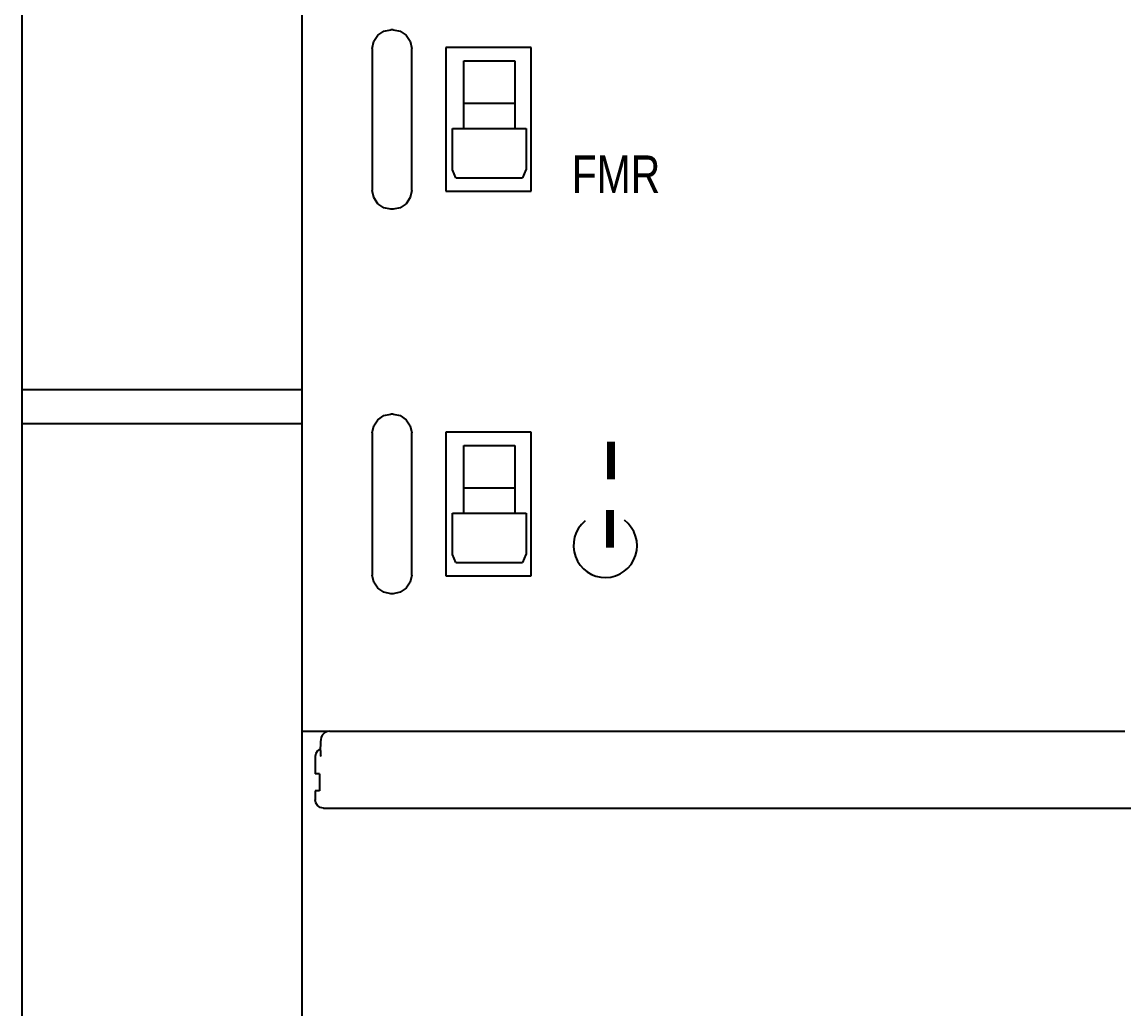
# Model space of a CAD drawing. Extents: x 430 to 1632, y -19 to 271.
# Drawn here: x 504.98 to 541.55, y 167.78 to 200.49 of the extents above; entities that cross this region are included whole.
import ezdxf
from ezdxf.enums import TextEntityAlignment as Align

# ---------------------------------------------------------------- set-up
doc = ezdxf.new("R2010")
doc.units = 0
doc.header["$LTSCALE"] = 5
doc.header["$MEASUREMENT"] = 0
doc.layers.get('0').update_dxf_attribs({"linetype": 'CONTINUOUS'})

msp = doc.modelspace()

# ---------------------------------------------------------------- linework, layer by layer
at = {"color": 7, "linetype": 'Continuous'}
for p, q in [((514.272, 86.058), (514.272, 248.64)), ((504.982, 109.851), (504.982, 213.518)), ((514.272, 110.77), (514.272, 208.929)), ((516.642, 199.851), (516.776, 200.053)), ((516.776, 200.053), (516.976, 200.187)), ((516.976, 200.187), (517.211, 200.234)), ((517.288, 200.234), (517.211, 200.234)), ((517.288, 200.234), (517.522, 200.187)), ((517.522, 200.187), (517.722, 200.053)), ((517.722, 200.053), (517.857, 199.851)), ((516.595, 199.615), (516.642, 199.851)), ((517.857, 199.851), (517.904, 199.615)), ((516.595, 199.615), (516.595, 194.905)), ((517.904, 194.905), (517.904, 199.615)), ((519.031, 199.639), (519.031, 194.88)), ((521.863, 199.639), (519.031, 199.639)), ((521.863, 194.88), (521.863, 199.639)), ((519.626, 196.956), (519.626, 199.197)), ((519.626, 199.197), (521.325, 199.197)), ((521.325, 199.197), (521.325, 196.956)), ((519.626, 197.795), (521.325, 197.795)), ((519.257, 195.589), (519.257, 196.956)), ((519.257, 196.956), (521.693, 196.956)), ((521.693, 196.956), (521.693, 195.589)), ((519.367, 195.323), (519.257, 195.589)), ((519.369, 195.321), (521.582, 195.321)), ((521.584, 195.323), (521.693, 195.589)), ((516.642, 194.668), (516.595, 194.905)), ((516.776, 194.466), (516.642, 194.668)), ((517.857, 194.668), (517.723, 194.467)), ((517.904, 194.905), (517.857, 194.668)), ((519.031, 194.88), (521.863, 194.88)), ((516.977, 194.332), (516.776, 194.466)), ((517.211, 194.286), (516.977, 194.332)), ((517.288, 194.286), (517.211, 194.286)), ((517.522, 194.332), (517.288, 194.286)), ((517.723, 194.467), (517.522, 194.332)), ((504.982, 188.309), (514.272, 188.309)), ((516.642, 187.105), (516.776, 187.307)), ((516.776, 187.307), (516.976, 187.441)), ((516.976, 187.441), (517.211, 187.488)), ((517.288, 187.488), (517.211, 187.488)), ((517.288, 187.488), (517.522, 187.441)), ((517.522, 187.441), (517.722, 187.307)), ((517.722, 187.307), (517.857, 187.106)), ((504.982, 187.176), (514.272, 187.176)), ((516.595, 186.869), (516.642, 187.105)), ((517.857, 187.106), (517.904, 186.869)), ((519.031, 186.893), (519.031, 182.135)), ((521.863, 186.893), (519.031, 186.893)), ((521.863, 182.135), (521.863, 186.893)), ((516.595, 186.869), (516.595, 182.159)), ((517.904, 182.159), (517.904, 186.869)), ((519.626, 184.21), (519.626, 186.451)), ((519.626, 186.451), (521.325, 186.451)), ((521.325, 186.451), (521.325, 184.21)), ((519.626, 185.049), (521.325, 185.049)), ((519.257, 182.843), (519.257, 184.21)), ((519.257, 184.21), (521.693, 184.21)), ((521.693, 184.21), (521.693, 182.843)), ((519.367, 182.577), (519.257, 182.843)), ((519.369, 182.575), (521.582, 182.575)), ((521.584, 182.577), (521.693, 182.843)), ((516.642, 181.922), (516.595, 182.159)), ((517.904, 182.159), (517.857, 181.922)), ((519.031, 182.135), (521.863, 182.135)), ((516.776, 181.721), (516.642, 181.922)), ((517.857, 181.922), (517.723, 181.721)), ((516.977, 181.586), (516.776, 181.721)), ((517.211, 181.54), (516.977, 181.586)), ((517.288, 181.54), (517.211, 181.54)), ((517.522, 181.586), (517.288, 181.54)), ((517.723, 181.721), (517.522, 181.586)), ((514.272, 176.979), (515.134, 176.979)), ((514.887, 176.711), (514.879, 176.635)), ((514.901, 176.776), (514.887, 176.711)), ((514.938, 176.856), (514.901, 176.776)), ((515.006, 176.928), (514.938, 176.856)), ((515.104, 176.976), (515.006, 176.928)), ((515.174, 176.985), (515.104, 176.976)), ((515.174, 176.985), (541.553, 176.985)), ((514.779, 176.337), (514.718, 176.247)), ((514.869, 176.397), (514.779, 176.337)), ((514.872, 176.397), (514.869, 176.397)), ((514.873, 176.534), (514.871, 176.412)), ((514.871, 176.412), (514.874, 176.285)), ((514.879, 176.635), (514.873, 176.534)), ((514.874, 176.285), (514.881, 176.177)), ((514.718, 176.247), (514.697, 176.141)), ((514.697, 176.141), (514.697, 175.568)), ((514.881, 176.177), (514.891, 176.141)), ((514.846, 175.568), (514.697, 175.568)), ((514.846, 175.568), (514.846, 175.002)), ((514.697, 175.002), (514.697, 174.713)), ((514.846, 175.002), (514.697, 175.002)), ((514.718, 174.607), (514.697, 174.713)), ((514.779, 174.517), (514.718, 174.607)), ((514.869, 174.457), (514.779, 174.517)), ((514.976, 174.435), (514.869, 174.457)), ((514.976, 174.435), (541.752, 174.435))]:
    msp.add_line(p, q, dxfattribs=at)
msp.add_arc((524.321, 183.131), 1.055, 128.8126, 53.0207, dxfattribs=at)

# ---------------------------------------------------------------- texts
for s, height, width, p, p2 in [('FMR', 1.2463, 0.883929, (523.207, 194.82), (526.145, 194.82)), ('I', 1.246, 1.928571, (524.108, 185.329), (524.909, 185.329)), ('I', 1.246, 1.928571, (524.077, 183.068), (524.878, 183.068))]:
    msp.add_text(s, height=height, dxfattribs=dict(at, width=width)).set_placement(p, p2, align=Align.FIT)

doc.saveas('drawing.dxf')
